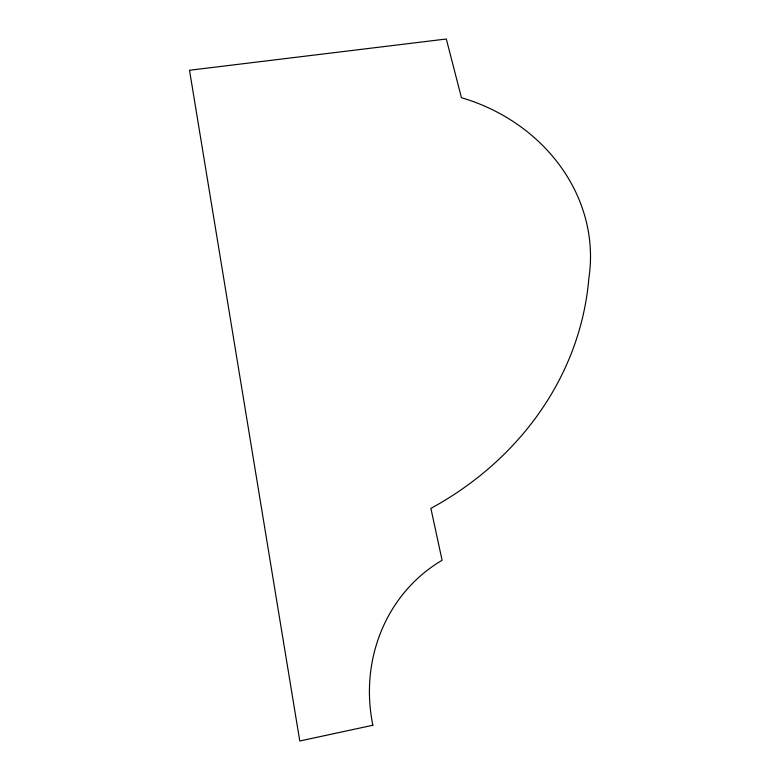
<?xml version="1.0" encoding="UTF-8"?>
<svg xmlns="http://www.w3.org/2000/svg" width="780" height="780" viewBox="0 0 780 780"><rect width="100%" height="100%" fill="white"/><g stroke="black" fill="none" stroke-linecap="round" stroke-linejoin="round"><path stroke-width="1.17" d="M372.879 725.254L299.773 741L189.511 70.258L446.316 39L461.438 97.685A178.864 159.744 10.6 0 1 588.851 278.255A330.652 293.787 -1.3 0 1 430.882 508.384L442.094 560.274A157.501 148.239 70.8 0 0 372.879 725.254"/></g></svg>
